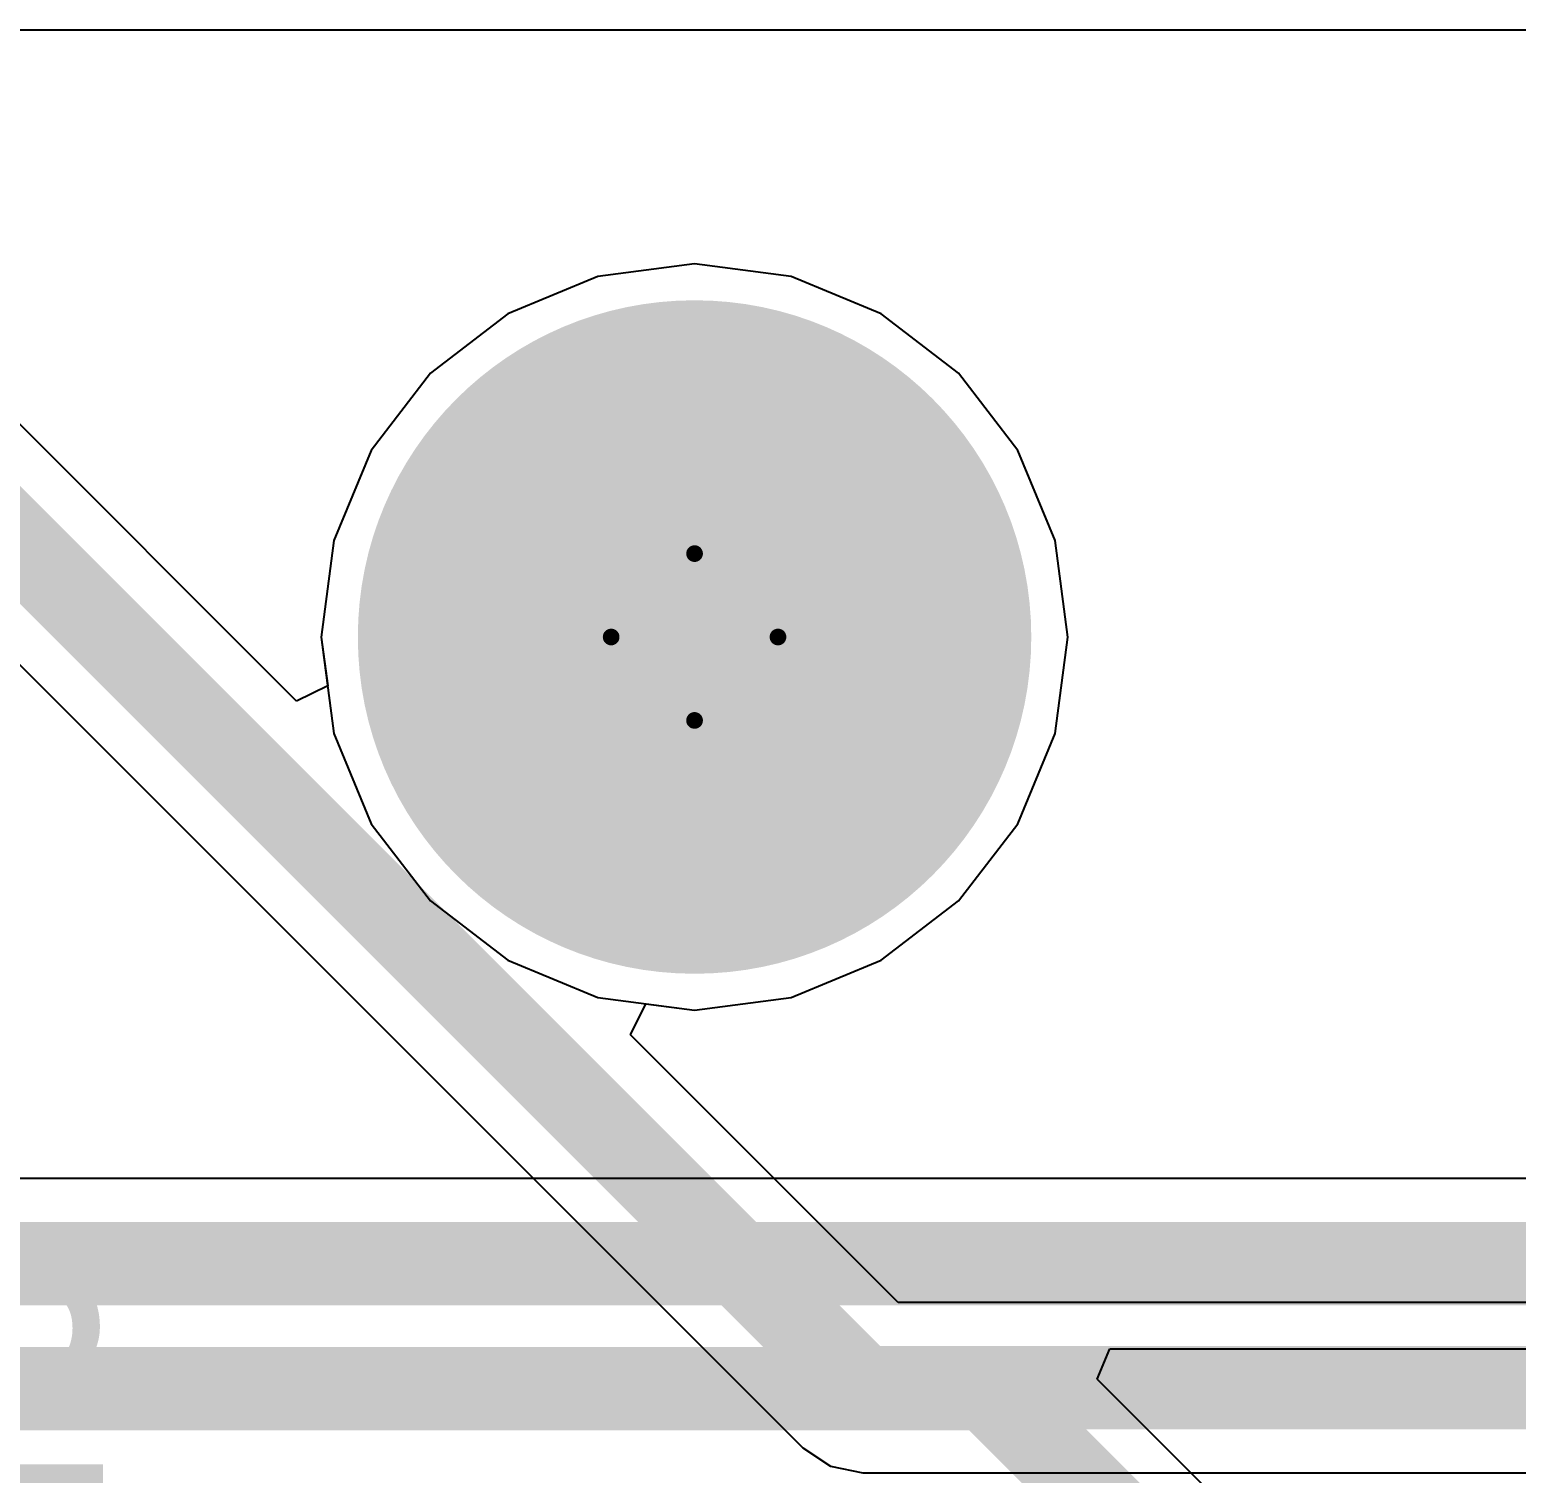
# Model space of a CAD drawing. Header units: inches. Extents: x 0.88 to 8.93, y 2.74 to 7.33.
# Drawn here: x 2.7384 to 2.9166, y 3.2303 to 3.4034 of the extents above; entities that cross this region are included whole.
import ezdxf

# ---------------------------------------------------------------- set-up
doc = ezdxf.new("R2010")
doc.units = ezdxf.units.IN
doc.header["$MEASUREMENT"] = 0
for name, color, linetype in [('Bottom Layer', 5, 'Continuous'), ('Bottom Solder', 6, 'Continuous'), ('Drill Drawing', 1, 'Continuous'), ('Multi-Layer', 9, 'Continuous'), ('Pad Holes', 156, 'Continuous'), ('Top Layer', 1, 'Continuous'), ('Top Overlay', 2, 'Continuous'), ('Top Solder', 216, 'Continuous')]:
    doc.layers.add(name, color=color, linetype=linetype)
doc.styles.add('Arial', font='', dxfattribs={"height": 0.2})
doc.styles.get('Arial').set_extended_font_data('Arial')

# ---------------------------------------------------------------- blocks, each defined once
blk = doc.blocks.new('AH_2_0MMD_11')
at = {"layer": 'Bottom Layer'}
h = blk.add_hatch(color=5, dxfattribs=at)
edge = h.paths.add_edge_path()
edge.add_arc((0, 0), 0.03937, 0, 360)
at = {"layer": 'Bottom Solder'}
h = blk.add_hatch(color=6, dxfattribs=at)
edge = h.paths.add_edge_path()
edge.add_arc((0, 0), 0.04037, 0, 360)
at = {"layer": 'Multi-Layer'}
h = blk.add_hatch(color=9, dxfattribs=at)
edge = h.paths.add_edge_path()
edge.add_arc((0, 0), 0.03937, 0, 360)
at = {"layer": 'Pad Holes'}
h = blk.add_hatch(color=7, dxfattribs=at)
edge = h.paths.add_edge_path()
edge.add_arc((0, 0), 0.03937, 0, 360)
at = {"layer": 'Top Layer'}
h = blk.add_hatch(color=1, dxfattribs=at)
edge = h.paths.add_edge_path()
edge.add_arc((0, 0), 0.03937, 0, 360)
at = {"layer": 'Top Solder'}
h = blk.add_hatch(color=216, dxfattribs=at)
edge = h.paths.add_edge_path()
edge.add_arc((0, 0), 0.04037, 0, 360)

msp = doc.modelspace()

# ---------------------------------------------------------------- linework, layer by layer
at = {"layer": 'Bottom Layer'}
for p, q in [((2.69382, 3.40336), (3.28391, 3.40336)), ((2.7704, 3.32286), (2.6955, 3.39776)), ((2.68407, 3.38036), (2.83108, 3.23334)), ((2.80653, 3.37378), (2.79573, 3.36931)), ((2.81811, 3.3753), (2.80653, 3.37378)), ((2.82969, 3.37378), (2.81811, 3.3753)), ((2.84049, 3.36931), (2.82969, 3.37378)), ((2.79573, 3.36931), (2.78647, 3.3622)), ((2.84976, 3.3622), (2.84049, 3.36931)), ((2.78647, 3.3622), (2.77935, 3.35293)), ((2.85687, 3.35293), (2.84976, 3.3622)), ((2.77935, 3.35293), (2.77488, 3.34213)), ((2.86134, 3.34213), (2.85687, 3.35293)), ((2.77488, 3.34213), (2.77336, 3.33055)), ((2.86286, 3.33055), (2.86134, 3.34213)), ((2.77336, 3.33055), (2.77413, 3.3247)), ((2.86134, 3.31897), (2.86286, 3.33055)), ((2.77413, 3.3247), (2.7704, 3.32286)), ((2.85687, 3.30817), (2.86134, 3.31897)), ((2.84976, 3.29891), (2.85687, 3.30817)), ((2.84049, 3.29179), (2.84976, 3.29891)), ((2.82969, 3.28732), (2.84049, 3.29179)), ((2.81042, 3.28284), (2.81226, 3.28657)), ((2.81226, 3.28657), (2.81811, 3.2858)), ((2.81811, 3.2858), (2.82969, 3.28732)), ((2.84251, 3.25075), (2.81042, 3.28284)), ((3.10571, 3.25075), (2.84251, 3.25075)), ((2.83108, 3.23334), (2.83439, 3.23113)), ((2.83439, 3.23113), (2.83829, 3.23036)), ((2.83829, 3.23036), (3.10571, 3.23036))]:
    msp.add_line(p, q, dxfattribs=at)
for points in [[(2.68829, 3.39055, 0.01, 0.01, 0), (2.83829, 3.24055, 0.01, 0.01, 0)], [(2.83829, 3.24055, 0.01, 0.01, 0), (3.15811, 3.24055, 0.01, 0.01, 0)]]:
    msp.add_lwpolyline(points, format="xyseb", dxfattribs=at)
msp.add_lwpolyline([(2.83579, 3.24055, 0.005, 0.005, 1), (2.84079, 3.24055, 0.005, 0.005, 1)], format="xyseb", close=True, dxfattribs=at)
msp.add_lwpolyline([(2.83579, 3.24055, 0.005, 0.005, 1), (2.84079, 3.24055, 0.005, 0.005, 1)], format="xyseb", close=True, dxfattribs=at)
at = {"layer": 'Drill Drawing'}
for points in [[(2.80811, 3.33055, 0.002, 0.002, 0), (2.81811, 3.34055, 0.002, 0.002, 0)], [(2.81811, 3.34055, 0.002, 0.002, 0), (2.82811, 3.33055, 0.002, 0.002, 0)], [(2.80811, 3.33055, 0.002, 0.002, 0), (2.81811, 3.32055, 0.002, 0.002, 0)], [(2.81811, 3.32055, 0.002, 0.002, 0), (2.82811, 3.33055, 0.002, 0.002, 0)]]:
    msp.add_lwpolyline(points, format="xyseb", dxfattribs=at)
for points in [[(2.81761, 3.34055, 0.001, 0.001, 1), (2.81861, 3.34055, 0.001, 0.001, 1)], [(2.81761, 3.34055, 0.001, 0.001, 1), (2.81861, 3.34055, 0.001, 0.001, 1)], [(2.80761, 3.33055, 0.001, 0.001, 1), (2.80861, 3.33055, 0.001, 0.001, 1)], [(2.80761, 3.33055, 0.001, 0.001, 1), (2.80861, 3.33055, 0.001, 0.001, 1)], [(2.82761, 3.33055, 0.001, 0.001, 1), (2.82861, 3.33055, 0.001, 0.001, 1)], [(2.82761, 3.33055, 0.001, 0.001, 1), (2.82861, 3.33055, 0.001, 0.001, 1)], [(2.81761, 3.32055, 0.001, 0.001, 1), (2.81861, 3.32055, 0.001, 0.001, 1)], [(2.81761, 3.32055, 0.001, 0.001, 1), (2.81861, 3.32055, 0.001, 0.001, 1)]]:
    msp.add_lwpolyline(points, format="xyseb", close=True, dxfattribs=at)
at = {"layer": 'Top Layer'}
for p, q in [((1.09445, 3.40336), (3.28391, 3.40336)), ((2.80653, 3.37378), (2.79573, 3.36931)), ((2.81811, 3.3753), (2.80653, 3.37378)), ((2.82969, 3.37378), (2.81811, 3.3753)), ((2.84049, 3.36931), (2.82969, 3.37378)), ((2.79573, 3.36931), (2.78647, 3.3622)), ((2.84976, 3.3622), (2.84049, 3.36931)), ((2.78647, 3.3622), (2.77935, 3.35293)), ((2.85687, 3.35293), (2.84976, 3.3622)), ((2.77935, 3.35293), (2.77488, 3.34213)), ((2.86134, 3.34213), (2.85687, 3.35293)), ((2.77488, 3.34213), (2.77336, 3.33055)), ((2.86286, 3.33055), (2.86134, 3.34213)), ((2.77336, 3.33055), (2.77488, 3.31897)), ((2.86134, 3.31897), (2.86286, 3.33055)), ((2.77488, 3.31897), (2.77935, 3.30817)), ((2.85687, 3.30817), (2.86134, 3.31897)), ((2.77935, 3.30817), (2.78647, 3.29891)), ((2.84976, 3.29891), (2.85687, 3.30817)), ((2.78647, 3.29891), (2.79573, 3.29179)), ((2.84049, 3.29179), (2.84976, 3.29891)), ((2.79573, 3.29179), (2.80653, 3.28732)), ((2.82969, 3.28732), (2.84049, 3.29179)), ((2.80653, 3.28732), (2.81811, 3.2858)), ((2.81811, 3.2858), (2.82969, 3.28732)), ((2.93812, 3.26562), (2.6838, 3.26562)), ((2.86638, 3.24159), (2.86788, 3.24523)), ((2.86788, 3.24523), (2.9339, 3.24523)), ((3.12537, 2.98259), (2.86638, 3.24159))]:
    msp.add_line(p, q, dxfattribs=at)
for points in [[(2.67957, 3.25543, 0.01, 0.01, 0), (2.93812, 3.25543, 0.01, 0.01, 0)], [(2.62324, 3.24043, 0.01, 0.01, 0), (2.85312, 3.24043, 0.01, 0.01, 0)], [(2.85312, 3.24043, 0.01, 0.01, 0), (3.153, 2.94055, 0.01, 0.01, 0)]]:
    msp.add_lwpolyline(points, format="xyseb", dxfattribs=at)
msp.add_lwpolyline([(2.85062, 3.24043, 0.005, 0.005, 1), (2.85562, 3.24043, 0.005, 0.005, 1)], format="xyseb", close=True, dxfattribs=at)
msp.add_lwpolyline([(2.85062, 3.24043, 0.005, 0.005, 1), (2.85562, 3.24043, 0.005, 0.005, 1)], format="xyseb", close=True, dxfattribs=at)

# ---------------------------------------------------------------- block references
msp.add_blockref('AH_2_0MMD_11', (2.81811, 3.33055))

# ---------------------------------------------------------------- texts
at = {"layer": 'Top Overlay', "style": 'Arial'}
msp.add_text('JP2', height=0.026, dxfattribs=at).set_placement((2.68645, 3.22856))

doc.saveas('drawing.dxf')
